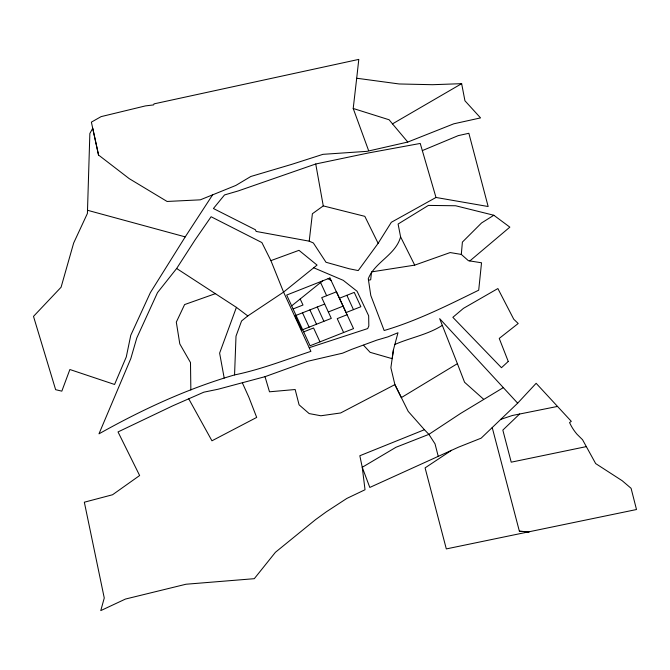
<?xml version="1.0" encoding="UTF-8"?>
<svg xmlns="http://www.w3.org/2000/svg" width="670" height="670" viewBox="0 0 670 670"><rect width="100%" height="100%" fill="white"/><g stroke="black" fill="none" stroke-linecap="round" stroke-linejoin="round"><path stroke-width="1" d="M212.616 194.844L185.23 236.878L150.365 292.631L130.767 335.285L126.287 356.934L114.57 384.471L69.881 369.513L61.824 391.154L55.635 389.68L33.5 316.382L61.087 287.229L73.666 243.017L87.41 213.429L89.855 133.481L92.736 128.272L98.532 155.021L129.209 178.63L167.081 201.461L200.305 199.836L235.806 185.456L250.84 176.478L291.953 164.292L322.94 154.334L367.051 151.336L407.779 142.048L453.783 123.808L480.549 117.903L464.938 100.776L461.647 83.666L432.477 84.705L399.169 83.968L356.7 78.231L358.793 59.396L154.008 103.875L153.648 104.897L145.398 105.91L101.12 116.622L91.38 122.133L98.532 155.021M234.559 374.924L236.008 336.147L241.569 320.972L247.799 315.93L283.569 292.095L317.061 265.085L298.988 250.329L270.906 260.622L261.878 242.557L211.1 216.745L195.062 239.952L176.645 268.486L157.509 292.614L136.797 337.931L130.826 358.542L98.976 433.842C142.048 409.672 187.064 388.751 234.559 374.924C260.731 369.547 285.596 359.782 310.897 351.356L283.569 292.095L270.906 260.622M493.832 215.254L455.65 205.757L428.398 205.414L398.097 224.023L400.593 236.862C395.685 255.01 374.966 261.903 368.274 278.695L370.786 295.47L384.153 330.511C417.041 320.846 447.979 305.227 478.707 290.177L481.529 262.782L468.422 260.714L461.312 254.416L462.392 242.088L481.562 222.951L493.832 215.254L509.845 227.138L469.846 260.94M309.213 241.166L312.387 213.738L323.267 205.899L364.823 216.335L378.131 243.319L358.241 270.579L349.12 268.745L325.997 262.263L313.359 242.976L309.213 241.166L256.158 231.435L255.412 229.751L213.42 208.521L224.517 194.945L238.227 190.933L315.738 163.991L368.827 152.886L420.241 143.447L435.994 197.466L488.154 206.519L468.858 133.28L458.23 135.633L422.326 150.599M368.609 150.599L353.207 108.473L356.7 78.231M503.22 387.687L460.592 413.44L428.892 434.361L395.995 447.267L362.244 467.292L365.033 489.745L346.826 498.438L326.349 511.796L315.587 519.61L275.429 552.281L254.29 578.687L185.975 584.24L125.449 599.055L100.776 610.605L104.26 598L84.336 502.207L112.552 494.753L139.636 475.524L118.02 431.932L172.751 405.819L203.831 392.176L218.018 389.253L265.019 376.682L307.547 361.314L342.571 353.182L351.649 349.372L376.858 340.117L387.98 336.851L397.98 332.739L393.424 349.857L390.878 367.721L394.89 384.614L401.355 397.611L457.392 363.668L439.671 318.652L517.667 403.173L481.152 438.163L458.573 447.133L369.807 487.442L362.244 467.292L359.832 455.742L424.42 429.713L428.892 434.361L435.031 443.858L438.222 456.295M393.424 349.857L392.159 358.676L370.1 352.32L363.542 345.234M176.645 268.486L236.409 307.363L219.618 353.115L224.199 378.073M378.131 243.319L391.339 222.281L435.994 197.466M517.667 403.173L536.142 383.299L571.309 421.346L569.575 422.544L570.003 423.515A48.701 46.021 18.5 0 0 576.996 434.227L582.548 439.729L595.672 463.581L622.212 480.733L631.081 488.304L636.5 509.527L446.312 548.914L425.09 467.878L451.546 450.299M519.66 413.968L502.835 430.098L511.227 462.174L586.51 446.572M291.668 305.863L322.706 280.831M442.309 325.352C427.896 334.665 410.409 337.621 394.856 344.472M353.207 108.473L389.111 119.771L392.486 123.875L461.647 83.666M500.766 419.37L512.307 415.5L557.515 406.422M293.083 308.945L302.991 305.034L300.202 298.988M336.541 291.785L321.717 297.639L331.298 318.401L301.726 330.076L295.11 315.738L324.682 304.063M339.464 298.225L354.246 292.388L360.862 306.726L346.08 312.563L336.499 291.802M328.334 311.977L343.115 306.14M303.669 331.885L313.568 327.973L319.975 341.859M347.127 314.724L337.228 318.635L343.626 332.521M215.648 293.569L184.602 304.574L176.311 322.136L179.803 343.911L190.489 362.554L190.858 389.999M368.508 280.219L370.694 279.775L371.515 271.894L414.713 265.136L450.156 252.565L461.312 254.416M309.213 347.705L367.696 328.576L368.835 325.98L368.659 315.788L357.085 291.266L343.224 280.328L313.711 267.782M519.376 531.226L529.032 531.905L519.376 531.226L492.224 427.56M185.23 236.878L87.82 210.363M328.04 278.728L331.365 280.554M236.409 307.363L247.799 315.93M483.598 399.228L464.561 382.252L457.392 363.668M424.42 429.713L408.223 411.405L394.89 384.614L340.645 412.963L320.913 415.769L309.155 413.583L299.08 404.831L295.16 389.521L269.491 391.799L265.019 376.682M392.486 123.875L407.779 142.048M188.781 398.893L211.946 440.801L256.694 417.418L248.872 397.235L242.372 382.872M400.593 236.862L414.713 265.136M346.859 295.311L353.475 309.649M320.578 282.547L326.642 295.696M317.287 306.977L323.903 321.315M309.9 309.9L316.508 324.238M302.505 312.815L309.121 327.153M315.738 163.991L323.267 205.899M508.254 361.457L501.462 367.704L452.853 317.32L463.481 308.334L497.877 288.552L513.748 319.23L518.203 323.493L499.234 338.417L508.254 361.457M329.925 277.983L286.685 295.06L310.076 345.77L353.534 328.61L329.925 277.983"/></g></svg>
